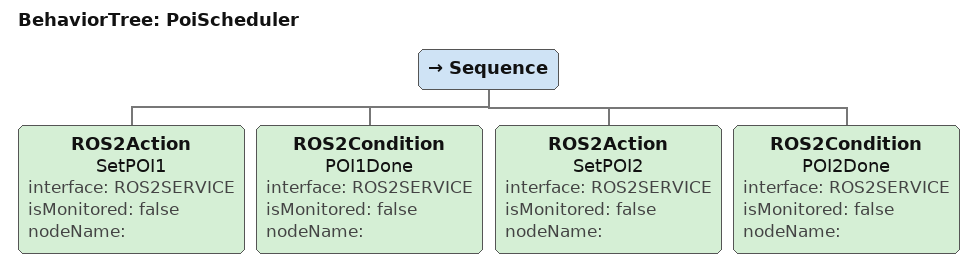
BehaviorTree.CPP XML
<?xml version="1.0" encoding="UTF-8"?>
<root BTCPP_format="3">
  <BehaviorTree ID="PoiScheduler">
    <Sequence>
      <ROS2Action name="SetPOI1"
                  interface="ROS2SERVICE"
                  isMonitored="false"
                  nodeName=""/>
      <ROS2Condition name="POI1Done"
                     interface="ROS2SERVICE"
                     isMonitored="false"
                     nodeName=""/>
      <ROS2Action name="SetPOI2"
                  interface="ROS2SERVICE"
                  isMonitored="false"
                  nodeName=""/>
      <ROS2Condition name="POI2Done"
                     interface="ROS2SERVICE"
                     isMonitored="false"
                     nodeName=""/>
    </Sequence>
  </BehaviorTree>

</root>
